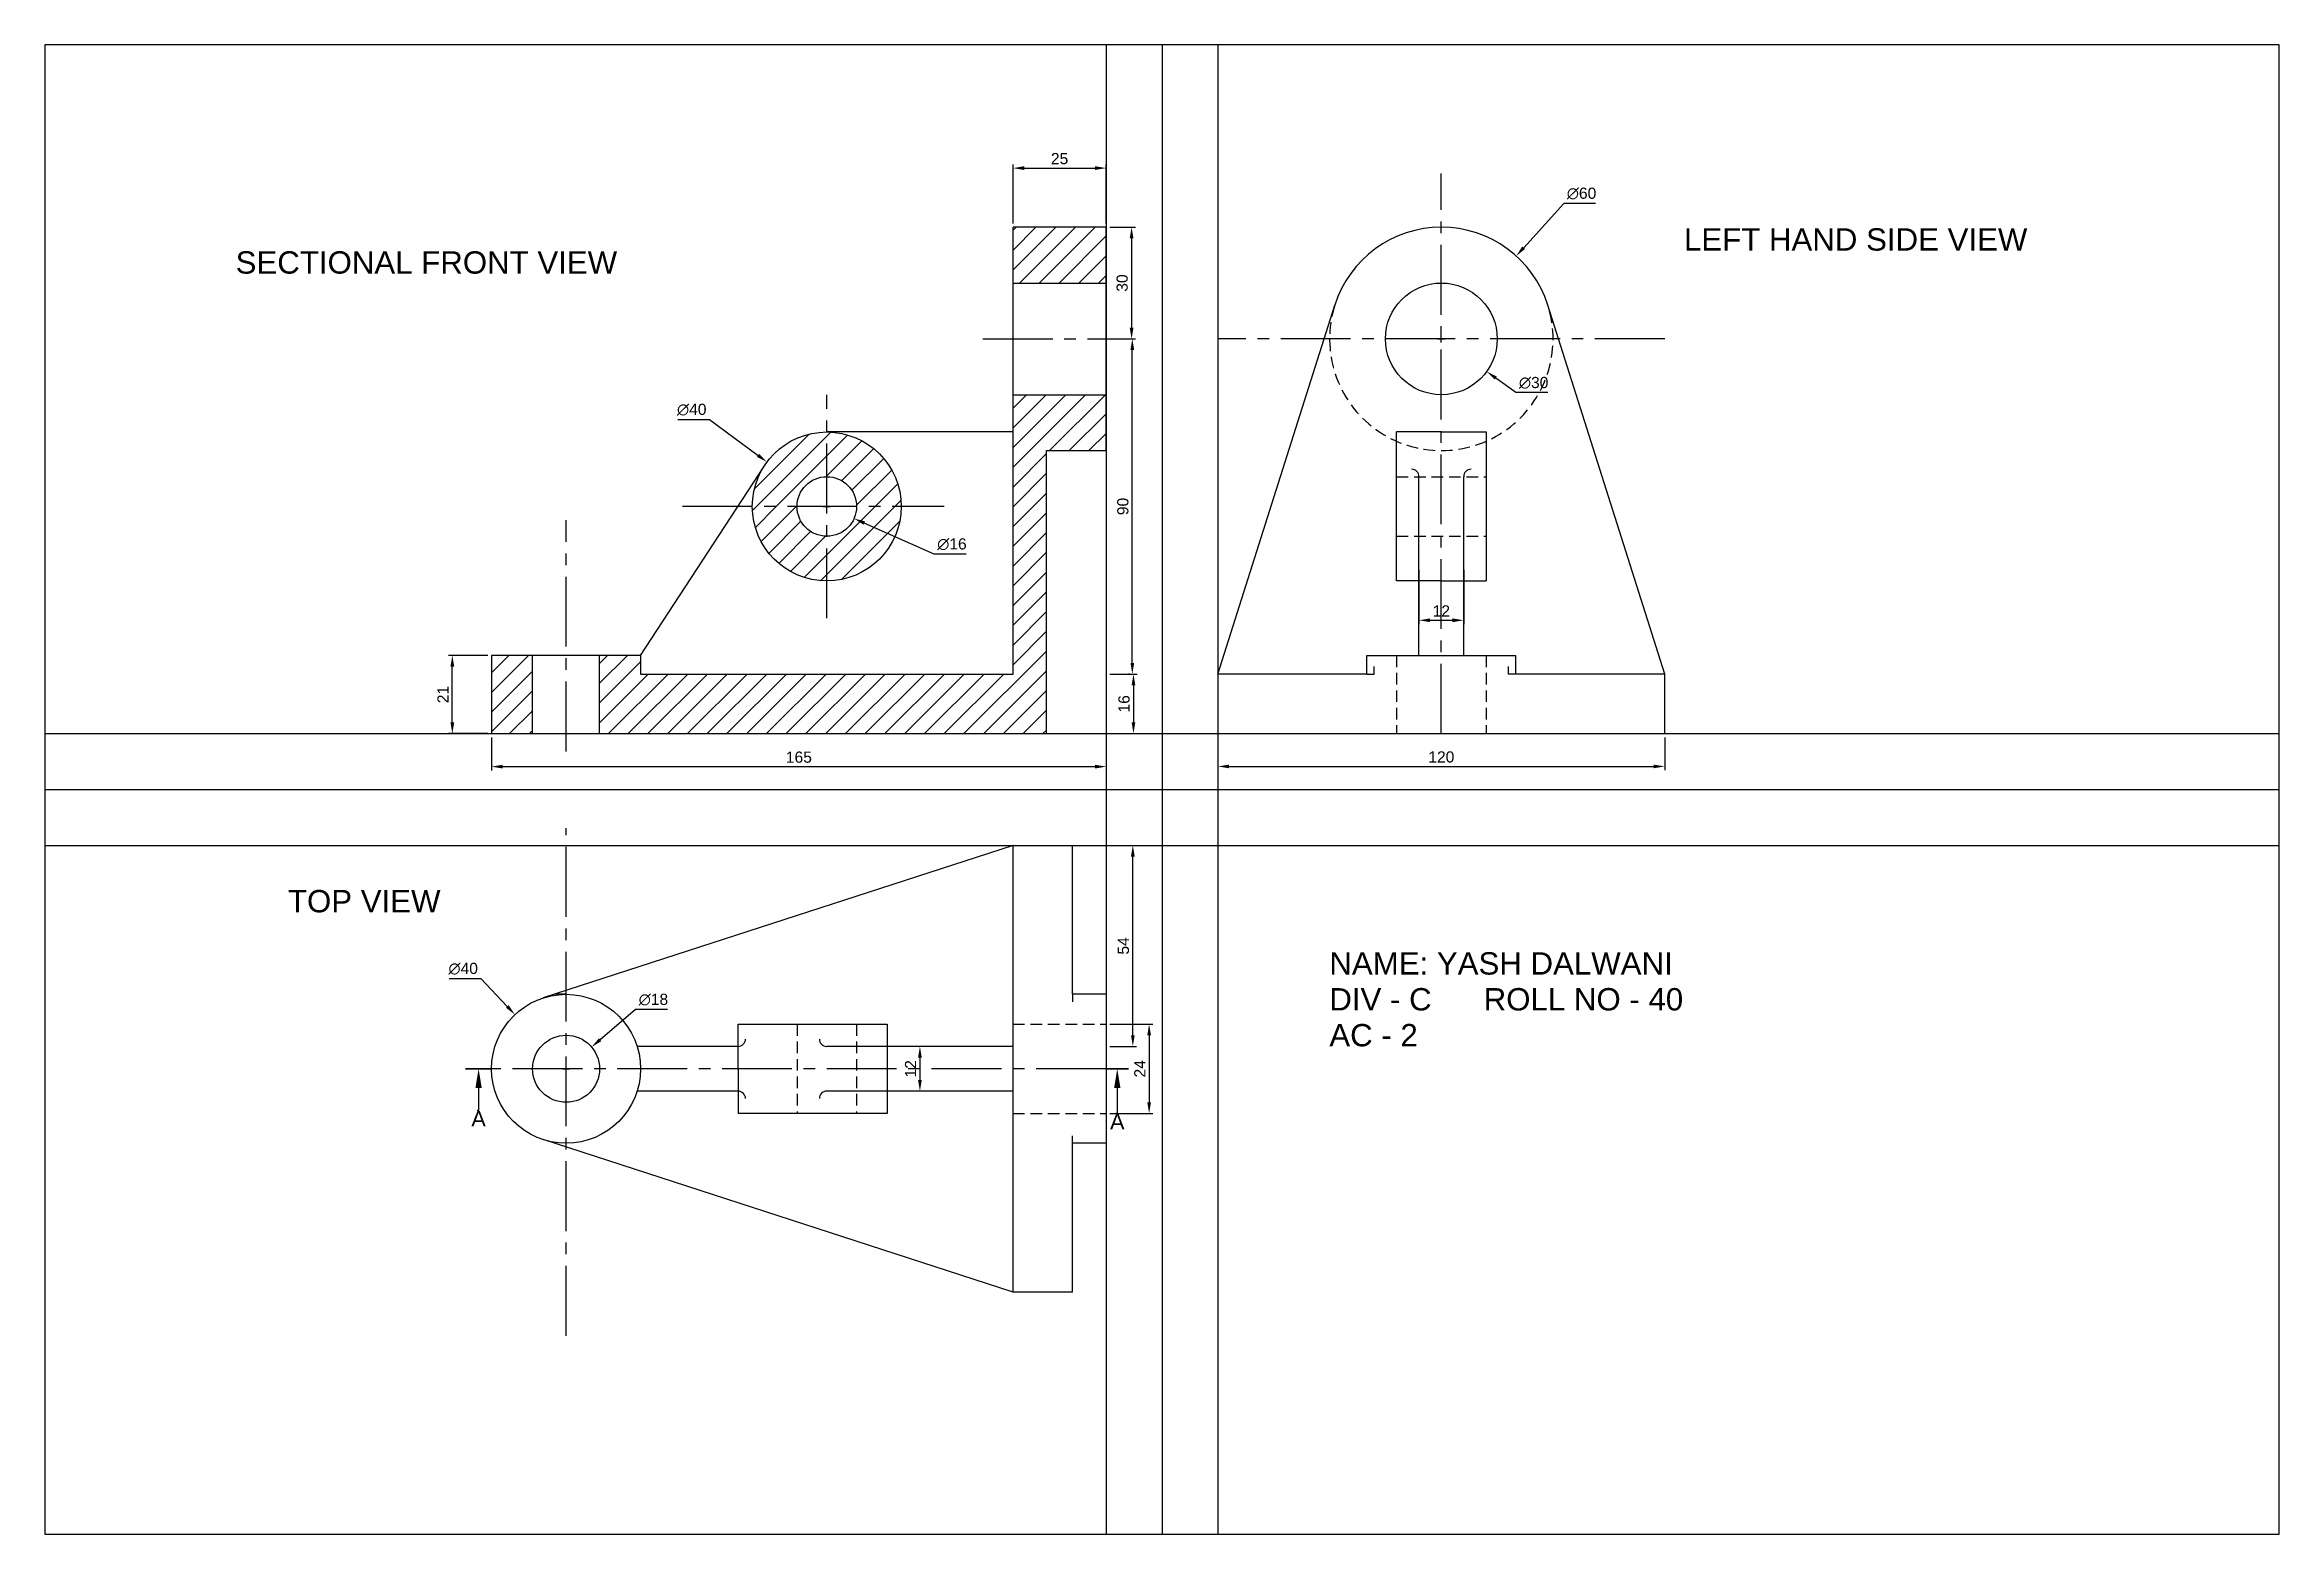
# Model space of a CAD drawing. Header units: millimetres. Extents: x 0 to 600, y 0 to 400.
import ezdxf
from ezdxf import colors
from ezdxf.entities.mleader import LeaderData, LeaderLine
from ezdxf.math import Vec2, Vec3

# ---------------------------------------------------------------- set-up
doc = ezdxf.new("R2010")
doc.units = ezdxf.units.MM
doc.header["$LTSCALE"] = 5
doc.header["$MEASUREMENT"] = 0
doc.linetypes.add('CENTER2', pattern=[1.125, 0.75, -0.125, 0.125, -0.125])
doc.linetypes.add('HIDDEN2', pattern=[0.1875, 0.125, -0.0625])
for name, color, linetype in [('Centre Line', 150, 'CENTER2'), ('Construction', 253, 'Continuous'), ('Dimension', 3, 'Continuous'), ('Hidden', 254, 'HIDDEN2')]:
    doc.layers.add(name, color=color, linetype=linetype)
doc.styles.get("Standard").update_dxf_attribs({"font": 'arial.ttf'})
doc.dimstyles.get("Standard").update_dxf_attribs({"dimtxt": 3, "dimasz": 3, "dimexe": 1, "dimexo": 1, "dimgap": 1, "dimtad": 1, "dimtoh": 1, "dimdec": 0, "dimzin": 0, "dimdsep": 46, "dimtxsty": 'Standard', "dimcen": 1, "dimadec": 0, "dimazin": 0, "dimtfac": 1, "dimtdec": 0, "dimtofl": 0, "dimtmove": 0, "dimatfit": 3, "dimfxl": 1, "dimtolj": 1, "dimtzin": 0, "dimarcsym": 0})

# ---------------------------------------------------------------- blocks, each defined once
blk = doc.blocks.new('*D3')
at = {"layer": 'Defpoints', "color": 0, "ltscale": 5, "transparency": 16777216}
for p in [(120, 215), (285, 215), (285, 206.14)]:
    blk.add_point(p, dxfattribs=at)
at = {"layer": 'Dimension', "color": 0, "lineweight": -2, "ltscale": 5, "transparency": 16777216}
for p, q in [((120, 214), (120, 205.14)), ((285, 214), (285, 205.14)), ((123, 206.14), (282, 206.14))]:
    blk.add_line(p, q, dxfattribs=at)
at = {"layer": 'Dimension', "color": 0, "ltscale": 5, "transparency": 16777216}
for points in [[(123, 206.64), (123, 205.64), (120, 206.14)], [(282, 206.64), (282, 205.64), (285, 206.14)]]:
    blk.add_solid(points, dxfattribs=at)
at = {"layer": 'Dimension', "color": 0, "ltscale": 5, "transparency": 16777216, "insert": (202.5, 208.67), "char_height": 3, "attachment_point": 5}
blk.add_mtext('\\A1;165', dxfattribs=at)
blk = doc.blocks.new('*D4')
at = {"layer": 'Defpoints', "color": 0, "ltscale": 5, "transparency": 16777216}
for p in [(285, 366.86), (260, 351), (285, 351)]:
    blk.add_point(p, dxfattribs=at)
at = {"layer": 'Dimension', "color": 0, "lineweight": -2, "ltscale": 5, "transparency": 16777216}
for p, q in [((260, 352), (260, 367.86)), ((263, 366.86), (282, 366.86)), ((285, 352), (285, 367.86))]:
    blk.add_line(p, q, dxfattribs=at)
at = {"layer": 'Dimension', "color": 0, "ltscale": 5, "transparency": 16777216}
for points in [[(263, 367.36), (263, 366.36), (260, 366.86)], [(282, 367.36), (282, 366.36), (285, 366.86)]]:
    blk.add_solid(points, dxfattribs=at)
at = {"layer": 'Dimension', "color": 0, "ltscale": 5, "transparency": 16777216, "insert": (272.5, 369.39), "char_height": 3, "attachment_point": 5}
blk.add_mtext('\\A1;25', dxfattribs=at)
blk = doc.blocks.new('*D5')
at = {"layer": 'Defpoints', "color": 0, "ltscale": 5, "transparency": 16777216}
for p in [(285, 231), (285, 215), (292.34, 215)]:
    blk.add_point(p, dxfattribs=at)
at = {"layer": 'Dimension', "color": 0, "lineweight": -2, "ltscale": 5, "transparency": 16777216}
for p, q in [((286, 231), (293.34, 231)), ((292.34, 228), (292.34, 218)), ((286, 215), (293.34, 215))]:
    blk.add_line(p, q, dxfattribs=at)
at = {"layer": 'Dimension', "color": 0, "ltscale": 5, "transparency": 16777216}
for points in [[(291.84, 228), (292.84, 228), (292.34, 231)], [(291.84, 218), (292.84, 218), (292.34, 215)]]:
    blk.add_solid(points, dxfattribs=at)
at = {"layer": 'Dimension', "color": 0, "ltscale": 5, "transparency": 16777216, "insert": (289.81, 223), "char_height": 3, "attachment_point": 5, "rotation": 90}
blk.add_mtext('\\A1;16', dxfattribs=at)
blk = doc.blocks.new('*D6')
at = {"layer": 'Defpoints', "color": 0, "ltscale": 5, "transparency": 16777216}
for p in [(292.03, 321), (292.03, 321), (292.34, 231)]:
    blk.add_point(p, dxfattribs=at)
at = {"layer": 'Dimension', "color": 0, "lineweight": -2, "ltscale": 5, "transparency": 16777216}
for p, q in [((292.03, 234), (292.03, 318)), ((291.34, 231), (291.03, 231))]:
    blk.add_line(p, q, dxfattribs=at)
at = {"layer": 'Dimension', "color": 0, "ltscale": 5, "transparency": 16777216}
for points in [[(291.53, 318), (292.53, 318), (292.03, 321)], [(291.53, 234), (292.53, 234), (292.03, 231)]]:
    blk.add_solid(points, dxfattribs=at)
at = {"layer": 'Dimension', "color": 0, "ltscale": 5, "transparency": 16777216, "insert": (289.5, 276), "char_height": 3, "attachment_point": 5, "rotation": 90}
blk.add_mtext('\\A1;90', dxfattribs=at)
blk = doc.blocks.new('*D7')
at = {"layer": 'Defpoints', "color": 0, "ltscale": 5, "transparency": 16777216}
for p in [(285, 351), (285, 321), (291.84, 321)]:
    blk.add_point(p, dxfattribs=at)
at = {"layer": 'Dimension', "color": 0, "lineweight": -2, "ltscale": 5, "transparency": 16777216}
for p, q in [((286, 351), (292.84, 351)), ((291.84, 348), (291.84, 324)), ((286, 321), (292.84, 321))]:
    blk.add_line(p, q, dxfattribs=at)
at = {"layer": 'Dimension', "color": 0, "ltscale": 5, "transparency": 16777216}
for points in [[(291.34, 348), (292.34, 348), (291.84, 351)], [(291.34, 324), (292.34, 324), (291.84, 321)]]:
    blk.add_solid(points, dxfattribs=at)
at = {"layer": 'Dimension', "color": 0, "ltscale": 5, "transparency": 16777216, "insert": (289.31, 336), "char_height": 3, "attachment_point": 5, "rotation": 90}
blk.add_mtext('\\A1;30', dxfattribs=at)
blk = doc.blocks.new('*D8')
at = {"layer": 'Defpoints', "color": 0, "ltscale": 5, "transparency": 16777216}
for p in [(109.45, 236), (120, 236), (120, 215)]:
    blk.add_point(p, dxfattribs=at)
at = {"layer": 'Dimension', "color": 0, "lineweight": -2, "ltscale": 5, "transparency": 16777216}
for p, q in [((119, 236), (108.45, 236)), ((109.45, 218), (109.45, 233)), ((119, 215), (108.45, 215))]:
    blk.add_line(p, q, dxfattribs=at)
at = {"layer": 'Dimension', "color": 0, "ltscale": 5, "transparency": 16777216}
for points in [[(108.95, 233), (109.95, 233), (109.45, 236)], [(108.95, 218), (109.95, 218), (109.45, 215)]]:
    blk.add_solid(points, dxfattribs=at)
at = {"layer": 'Dimension', "color": 0, "ltscale": 5, "transparency": 16777216, "insert": (106.94, 225.5), "char_height": 3, "attachment_point": 5, "rotation": 90}
blk.add_mtext('\\A1;21', dxfattribs=at)
blk = doc.blocks.new('*D9')
at = {"layer": 'Defpoints', "color": 0, "ltscale": 5, "transparency": 16777216}
for p in [(202.69, 279.24), (217.31, 272.76)]:
    blk.add_point(p, dxfattribs=at)
at = {"layer": 'Dimension', "color": 0, "lineweight": -2, "ltscale": 5, "transparency": 16777216}
for p, q in [((209, 276), (211, 276)), ((210, 275), (210, 277)), ((238.82, 263.23), (220.06, 271.54)), ((247.38, 263.23), (238.82, 263.23))]:
    blk.add_line(p, q, dxfattribs=at)
at = {"layer": 'Dimension', "color": 0, "ltscale": 5, "transparency": 16777216}
blk.add_solid([(220.26, 272), (219.85, 271.09), (217.31, 272.76)], dxfattribs=at)
at = {"layer": 'Dimension', "color": 0, "ltscale": 5, "transparency": 16777216, "insert": (243.6, 265.85), "char_height": 3, "attachment_point": 5}
blk.add_mtext('\\A1;∅16', dxfattribs=at)
blk = doc.blocks.new('*D10')
at = {"layer": 'Defpoints', "color": 0, "ltscale": 5, "transparency": 16777216}
for p in [(193.94, 287.92), (226.06, 264.08)]:
    blk.add_point(p, dxfattribs=at)
at = {"layer": 'Dimension', "color": 0, "lineweight": -2, "ltscale": 5, "transparency": 16777216}
for p, q in [((169.96, 299.37), (178.51, 299.37)), ((178.51, 299.37), (191.53, 289.71)), ((209, 276), (211, 276)), ((210, 275), (210, 277))]:
    blk.add_line(p, q, dxfattribs=at)
at = {"layer": 'Dimension', "color": 0, "ltscale": 5, "transparency": 16777216}
blk.add_solid([(191.83, 290.11), (191.23, 289.31), (193.94, 287.92)], dxfattribs=at)
at = {"layer": 'Dimension', "color": 0, "ltscale": 5, "transparency": 16777216, "insert": (173.74, 301.99), "char_height": 3, "attachment_point": 5}
blk.add_mtext('\\A1;∅40', dxfattribs=at)
blk = doc.blocks.new('*D11')
at = {"layer": 'Defpoints', "color": 0, "ltscale": 5, "transparency": 16777216}
for p in [(362.83, 329.77), (387.17, 312.23)]:
    blk.add_point(p, dxfattribs=at)
at = {"layer": 'Dimension', "color": 0, "lineweight": -2, "ltscale": 5, "transparency": 16777216}
for p, q in [((374, 321), (376, 321)), ((375, 320), (375, 322)), ((395.02, 306.58), (389.6, 310.48)), ((403.57, 306.58), (395.02, 306.58))]:
    blk.add_line(p, q, dxfattribs=at)
at = {"layer": 'Dimension', "color": 0, "ltscale": 5, "transparency": 16777216}
blk.add_solid([(389.9, 310.88), (389.31, 310.07), (387.17, 312.23)], dxfattribs=at)
at = {"layer": 'Dimension', "color": 0, "ltscale": 5, "transparency": 16777216, "insert": (399.79, 309.19), "char_height": 3, "attachment_point": 5}
blk.add_mtext('\\A1;∅30', dxfattribs=at)
blk = doc.blocks.new('*D12')
at = {"layer": 'Defpoints', "color": 0, "ltscale": 5, "transparency": 16777216}
for p in [(395.11, 343.27), (354.89, 298.73)]:
    blk.add_point(p, dxfattribs=at)
at = {"layer": 'Dimension', "color": 0, "lineweight": -2, "ltscale": 5, "transparency": 16777216}
for p, q in [((407.87, 357.4), (397.12, 345.49)), ((416.42, 357.4), (407.87, 357.4)), ((374, 321), (376, 321)), ((375, 320), (375, 322))]:
    blk.add_line(p, q, dxfattribs=at)
at = {"layer": 'Dimension', "color": 0, "ltscale": 5, "transparency": 16777216}
blk.add_solid([(396.74, 345.83), (397.49, 345.16), (395.11, 343.27)], dxfattribs=at)
at = {"layer": 'Dimension', "color": 0, "ltscale": 5, "transparency": 16777216, "insert": (412.65, 360.02), "char_height": 3, "attachment_point": 5}
blk.add_mtext('\\A1;∅60', dxfattribs=at)
blk = doc.blocks.new('*D13')
at = {"layer": 'Defpoints', "color": 0, "ltscale": 5, "transparency": 16777216}
for p in [(369, 260), (381, 260), (381, 245.44)]:
    blk.add_point(p, dxfattribs=at)
at = {"layer": 'Dimension', "color": 0, "lineweight": -2, "ltscale": 5, "transparency": 16777216}
for p, q in [((369, 259), (369, 244.44)), ((381, 259), (381, 244.44)), ((372, 245.44), (378, 245.44))]:
    blk.add_line(p, q, dxfattribs=at)
at = {"layer": 'Dimension', "color": 0, "ltscale": 5, "transparency": 16777216}
for points in [[(372, 245.94), (372, 244.94), (369, 245.44)], [(378, 245.94), (378, 244.94), (381, 245.44)]]:
    blk.add_solid(points, dxfattribs=at)
at = {"layer": 'Dimension', "color": 0, "ltscale": 5, "transparency": 16777216, "insert": (375, 247.95), "char_height": 3, "attachment_point": 5}
blk.add_mtext('\\A1;12', dxfattribs=at)
blk = doc.blocks.new('*D14')
at = {"layer": 'Defpoints', "color": 0, "ltscale": 5, "transparency": 16777216}
for p in [(315, 215), (435, 215), (435, 206.19)]:
    blk.add_point(p, dxfattribs=at)
at = {"layer": 'Dimension', "color": 0, "lineweight": -2, "ltscale": 5, "transparency": 16777216}
for p, q in [((315, 214), (315, 205.19)), ((435, 214), (435, 205.19)), ((318, 206.19), (432, 206.19))]:
    blk.add_line(p, q, dxfattribs=at)
at = {"layer": 'Dimension', "color": 0, "ltscale": 5, "transparency": 16777216}
for points in [[(318, 206.69), (318, 205.69), (315, 206.19)], [(432, 206.69), (432, 205.69), (435, 206.19)]]:
    blk.add_solid(points, dxfattribs=at)
at = {"layer": 'Dimension', "color": 0, "ltscale": 5, "transparency": 16777216, "insert": (375, 208.72), "char_height": 3, "attachment_point": 5}
blk.add_mtext('\\A1;120', dxfattribs=at)
blk = doc.blocks.new('*D15')
at = {"layer": 'Defpoints', "color": 0, "ltscale": 5, "transparency": 16777216}
for p in [(235, 131), (235, 119), (235, 119)]:
    blk.add_point(p, dxfattribs=at)
at = {"layer": 'Dimension', "color": 0, "lineweight": -2, "ltscale": 5, "transparency": 16777216}
blk.add_line((235, 128), (235, 122), dxfattribs=at)
at = {"layer": 'Dimension', "color": 0, "ltscale": 5, "transparency": 16777216}
for points in [[(234.5, 128), (235.5, 128), (235, 131)], [(234.5, 122), (235.5, 122), (235, 119)]]:
    blk.add_solid(points, dxfattribs=at)
at = {"layer": 'Dimension', "color": 0, "ltscale": 5, "transparency": 16777216, "insert": (232.49, 125), "char_height": 3, "attachment_point": 5, "rotation": 90}
blk.add_mtext('\\A1;12', dxfattribs=at)
blk = doc.blocks.new('*D18')
at = {"layer": 'Defpoints', "color": 0, "ltscale": 5, "transparency": 16777216}
for p in [(285, 185), (292.17, 185), (285, 131)]:
    blk.add_point(p, dxfattribs=at)
at = {"layer": 'Dimension', "color": 0, "lineweight": -2, "ltscale": 5, "transparency": 16777216}
for p, q in [((286, 185), (293.17, 185)), ((292.17, 134), (292.17, 182)), ((286, 131), (293.17, 131))]:
    blk.add_line(p, q, dxfattribs=at)
at = {"layer": 'Dimension', "color": 0, "ltscale": 5, "transparency": 16777216}
for points in [[(291.67, 182), (292.67, 182), (292.17, 185)], [(291.67, 134), (292.67, 134), (292.17, 131)]]:
    blk.add_solid(points, dxfattribs=at)
at = {"layer": 'Dimension', "color": 0, "ltscale": 5, "transparency": 16777216, "insert": (289.64, 158), "char_height": 3, "attachment_point": 5, "rotation": 90}
blk.add_mtext('\\A1;54', dxfattribs=at)
blk = doc.blocks.new('*D19')
at = {"layer": 'Defpoints', "color": 0, "ltscale": 5, "transparency": 16777216}
for p in [(285, 137), (285, 113), (296.55, 113)]:
    blk.add_point(p, dxfattribs=at)
at = {"layer": 'Dimension', "color": 0, "lineweight": -2, "ltscale": 5, "transparency": 16777216}
for p, q in [((286, 137), (297.55, 137)), ((296.55, 134), (296.55, 116)), ((286, 113), (297.55, 113))]:
    blk.add_line(p, q, dxfattribs=at)
at = {"layer": 'Dimension', "color": 0, "ltscale": 5, "transparency": 16777216}
for points in [[(296.05, 134), (297.05, 134), (296.55, 137)], [(296.05, 116), (297.05, 116), (296.55, 113)]]:
    blk.add_solid(points, dxfattribs=at)
at = {"layer": 'Dimension', "color": 0, "ltscale": 5, "transparency": 16777216, "insert": (294.04, 125), "char_height": 3, "attachment_point": 5, "rotation": 90}
blk.add_mtext('\\A1;24', dxfattribs=at)
blk = doc.blocks.new('*D20')
at = {"layer": 'Defpoints', "color": 0, "ltscale": 5, "transparency": 16777216}
for p in [(146.84, 130.85), (133.16, 119.15)]:
    blk.add_point(p, dxfattribs=at)
at = {"layer": 'Dimension', "color": 0, "lineweight": -2, "ltscale": 5, "transparency": 16777216}
for p, q in [((158.67, 140.95), (149.12, 132.8)), ((167.23, 140.95), (158.67, 140.95)), ((140, 124), (140, 126)), ((139, 125), (141, 125))]:
    blk.add_line(p, q, dxfattribs=at)
at = {"layer": 'Dimension', "color": 0, "ltscale": 5, "transparency": 16777216}
blk.add_solid([(148.8, 133.18), (149.45, 132.42), (146.84, 130.85)], dxfattribs=at)
at = {"layer": 'Dimension', "color": 0, "ltscale": 5, "transparency": 16777216, "insert": (163.45, 143.57), "char_height": 3, "attachment_point": 5}
blk.add_mtext('\\A1;∅18', dxfattribs=at)
blk = doc.blocks.new('*D21')
at = {"layer": 'Defpoints', "color": 0, "ltscale": 5, "transparency": 16777216}
for p in [(126.28, 139.55), (153.72, 110.45)]:
    blk.add_point(p, dxfattribs=at)
at = {"layer": 'Dimension', "color": 0, "lineweight": -2, "ltscale": 5, "transparency": 16777216}
for p, q in [((108.59, 149.25), (117.14, 149.25)), ((117.14, 149.25), (124.22, 141.74)), ((140, 124), (140, 126)), ((139, 125), (141, 125))]:
    blk.add_line(p, q, dxfattribs=at)
at = {"layer": 'Dimension', "color": 0, "ltscale": 5, "transparency": 16777216}
blk.add_solid([(124.59, 142.08), (123.86, 141.39), (126.28, 139.55)], dxfattribs=at)
at = {"layer": 'Dimension', "color": 0, "ltscale": 5, "transparency": 16777216, "insert": (112.37, 151.87), "char_height": 3, "attachment_point": 5}
blk.add_mtext('\\A1;∅40', dxfattribs=at)

msp = doc.modelspace()

# ---------------------------------------------------------------- hatches: boundary and pattern name
at = {"ltscale": 5}
h = msp.add_hatch(dxfattribs=at)
h.set_pattern_fill('ANSI31', color=256, scale=30)
h.paths.add_polyline_path([(269, 291), (285, 291), (285, 306), (260, 306), (260, 231), (160, 231), (160, 236), (149, 236), (149, 215), (269, 215)])
h.paths.add_polyline_path([(131, 236), (120, 236), (120, 215), (131, 215)])
h.paths.add_polyline_path([(285, 351), (260, 351), (260, 336), (285, 336)])
h.paths.add_polyline_path([(210, 296), (210, 284, -0.411275), (218, 276.08), (230, 276.08, 0.413037)], flags=0)
h.paths.add_polyline_path([(210, 268, -0.417158), (202, 276.08), (190, 276.08, 0.001004), (190, 276, 0.414214), (210, 256)], flags=0)
h.paths.add_polyline_path([(260, 296), (210, 296, -0.413037), (230, 276.08), (218, 276.08), (210, 276.08), (210, 256, -0.415391), (190, 276.08), (186.17, 276.08), (160, 236), (160, 231), (260, 231)], flags=16)
h.paths.add_polyline_path([(210, 284), (210, 296, 0.413037), (190, 276.08), (202, 276.08, -0.411275)], flags=0)
h.paths.add_polyline_path([(260, 296), (210, 296, -0.413037), (230, 276.08), (210, 276.08), (210, 256, -0.415391), (190, 276.08), (186.17, 276.08), (160, 236), (160, 231), (260, 231)], flags=0)
h.paths.add_polyline_path([(230, 276, 0.001004), (230, 276.08), (218, 276.08, -0.002511), (218, 276, -0.414214), (210, 268), (210, 256, 0.414214)], flags=0)
edge = h.paths.add_edge_path()
edge.add_line((210, 276.08), (210, 268))
edge.add_arc((210, 276), 8, 179.42455, 270, ccw=False)
edge.add_line((202, 276.08), (186.17, 276.08))
edge.add_line((186.17, 276.08), (160, 236))
edge.add_line((160, 236), (160, 231))
edge.add_line((160, 231), (260, 231))
edge.add_line((260, 231), (260, 296))
edge.add_line((260, 296), (210, 296))
edge.add_arc((210, 276), 20, 0.23018, 90, ccw=False)
edge.add_line((230, 276.08), (210, 276.08))
h = msp.add_hatch(dxfattribs=at)
h.set_pattern_fill('ANSI31', color=256, scale=30)
h.paths.add_polyline_path([(210, 296, 0.413037), (190, 276.08), (202, 276.08, -0.411275), (210, 284)], flags=17)
h.paths.add_polyline_path([(210, 296), (210, 284, -0.411275), (218, 276.08), (230, 276.08, 0.413037)], flags=17)
h.paths.add_polyline_path([(230, 276, 0.001004), (230, 276.08), (218, 276.08, -0.002511), (218, 276, -0.414214), (210, 268), (210, 256, 0.414214)], flags=16)

# ---------------------------------------------------------------- linework, layer by layer
for p, q in [((300, 400), (300, 0)), ((0, 200), (600, 200))]:
    msp.add_line(p, q)
for p, q in [((285, 351), (260, 351)), ((260, 231), (260, 351)), ((285, 291), (285, 351)), ((260, 336), (285, 336)), ((315, 231), (346.4, 330.07)), ((435, 231), (403.6, 330.07)), ((260, 306), (285, 306)), ((260, 296), (210, 296)), ((375, 296), (363, 296)), ((363, 256), (363, 296)), ((375, 296), (387, 296)), ((387, 296), (387, 256)), ((269, 215), (269, 291)), ((269, 291), (285, 291)), ((160, 236), (193.25, 286.93)), ((367, 286), (367, 286)), ((369, 236), (369, 284)), ((369, 284), (369, 284)), ((381, 236), (381, 284)), ((381, 284), (381, 284)), ((383, 286), (383, 286)), ((375, 256), (363, 256)), ((375, 256), (387, 256)), ((120, 236), (120, 215)), ((160, 236), (120, 236)), ((131, 215), (131, 236)), ((149, 215), (149, 236)), ((160, 236), (160, 231)), ((355, 231), (355, 236)), ((355, 236), (395, 236)), ((395, 231), (395, 236)), ((160, 231), (260, 231)), ((315, 231), (315, 215)), ((355, 231), (315, 231)), ((355, 231), (357, 231)), ((357, 231), (357, 233)), ((393, 231), (393, 233)), ((395, 231), (393, 231)), ((435, 231), (395, 231)), ((435, 215), (435, 231)), ((120, 215), (269, 215)), ((315, 215), (435, 215)), ((260, 185), (133.82, 144.02)), ((260, 65), (260, 185)), ((260, 185), (276, 185)), ((276, 145), (276, 185)), ((285, 145), (276, 145)), ((276, 145), (276, 143)), ((285, 145), (285, 105)), ((186.17, 125), (186.17, 137)), ((186.17, 137), (226.17, 137)), ((188.17, 133), (188.17, 133)), ((208, 133), (208, 133)), ((226.17, 137), (226.17, 113)), ((186.17, 131), (159.08, 131)), ((186.17, 131), (186.17, 131)), ((260, 131), (210, 131)), ((210, 131), (210, 131)), ((186.17, 125), (186.17, 113)), ((186.17, 119), (159.08, 119)), ((186.17, 119), (186.17, 119)), ((188.17, 117), (188.17, 117)), ((208, 117), (208, 117)), ((260, 119), (210, 119)), ((210, 119), (210, 119)), ((226.17, 113), (186.17, 113)), ((260, 65), (133.82, 105.98)), ((276, 105), (276, 107)), ((276, 65), (276, 105)), ((285, 105), (276, 105)), ((276, 65), (260, 65))]:
    msp.add_line(p, q, dxfattribs=at)
at = {"lineweight": 35, "ltscale": 5}
for p, q in [((120, 125), (113, 125)), ((285, 125), (290.97, 125))]:
    msp.add_line(p, q, dxfattribs=at)
msp.add_lwpolyline([(0, 0), (600, 0), (600, 400), (0, 400)], close=True)
at = {"ltscale": 5}
for centre, radius in [((375, 321), 15), ((210, 276), 20), ((210, 276), 8), ((140, 125), 20), ((140, 125), 9)]:
    msp.add_circle(centre, radius, dxfattribs=at)
for centre, radius, start, end in [((375, 321), 30, 17.58795, 162.41205), ((367, 284), 2, 0, 90), ((383, 284), 2, 90, 180), ((186.17, 133), 2, 270, 0), ((210, 133), 2, 180, 270), ((186.17, 117), 2, 0, 90), ((210, 117), 2, 90, 180)]:
    msp.add_arc(centre, radius, start, end, dxfattribs=at)
at = {"layer": 'Centre Line', "ltscale": 5}
for p, q in [((375, 215), (375, 365.42)), ((251.9, 321), (292.03, 321)), ((435, 321), (315, 321)), ((210, 246), (210, 306)), ((171.28, 276.08), (241.55, 276.08)), ((140, 210.23), (140, 272.29)), ((140, 53.32), (140, 189.63)), ((140, 145), (136.83, 145)), ((285, 125), (120, 125))]:
    msp.add_line(p, q, dxfattribs=at)
at = {"layer": 'Construction'}
for p, q in [((285, 400), (285, 0)), ((315, 400), (315, 0)), ((0, 215), (600, 215)), ((0, 185), (600, 185))]:
    msp.add_line(p, q, dxfattribs=at)
at = {"layer": 'Hidden', "ltscale": 5}
for p, q in [((363, 284), (387, 284)), ((363, 268), (387, 268)), ((363, 236), (363, 215)), ((387, 236), (387, 215)), ((202, 137), (202, 113)), ((218, 137), (218, 113)), ((260, 137), (285, 137)), ((260, 113), (285, 113))]:
    msp.add_line(p, q, dxfattribs=at)
msp.add_arc((375, 321), 30, 162.41205, 17.58795, dxfattribs=at)

# ---------------------------------------------------------------- texts
at = {"ltscale": 5}
for s, p in [('LEFT HAND SIDE VIEW', (440.15, 344.7)), ('SECTIONAL FRONT VIEW', (51.27, 338.52)), ('TOP VIEW', (65.31, 167.02)), ('NAME: YASH DALWANI', (344.93, 150.3)), ('DIV - C      ROLL NO - 40', (344.93, 140.67)), ('AC - 2', (344.93, 131.03))]:
    msp.add_text(s, height=6, dxfattribs=at).set_placement(p)

# ---------------------------------------------------------------- dimensions: what is measured, and where the dimension line sits
at = {"layer": 'Dimension', "ltscale": 5}
for base, p1, p2, picture, middle in [((285, 366.86), (260, 351), (285, 351), '*D4', (272.5, 369.39)), ((381, 245.44), (369, 260), (381, 260), '*D13', (375, 247.95)), ((285, 206.14), (120, 215), (285, 215), '*D3', (202.5, 208.67)), ((435, 206.19), (315, 215), (435, 215), '*D14', (375, 208.72))]:
    dim = msp.add_linear_dim(base=base, p1=p1, p2=p2, dimstyle='Standard', dxfattribs=at)
    dim.commit()
    dim.dimension.update_dxf_attribs({"geometry": picture, "text_midpoint": middle})
for p1, p2, picture, middle in [((354.89, 298.73), (395.11, 343.27), '*D12', (412.65, 357.4)), ((362.83, 329.77), (387.17, 312.23), '*D11', (399.79, 306.58)), ((226.06, 264.08), (193.94, 287.92), '*D10', (173.74, 299.37)), ((202.69, 279.24), (217.31, 272.76), '*D9', (243.6, 263.23)), ((153.72, 110.45), (126.28, 139.55), '*D21', (112.37, 149.25)), ((133.16, 119.15), (146.84, 130.85), '*D20', (163.45, 140.95))]:
    dim = msp.add_diameter_dim_2p(p1=p1, p2=p2, dimstyle='Standard', dxfattribs=at)
    dim.commit()
    dim.dimension.update_dxf_attribs({"geometry": picture, "text_midpoint": middle, "dimtype": 163})
for base, p1, p2, picture, middle in [((291.84, 321), (285, 351), (285, 321), '*D7', (289.31, 336)), ((292.03, 321), (292.34, 231), (292.03, 321), '*D6', (289.5, 276)), ((109.45, 236), (120, 215), (120, 236), '*D8', (106.94, 225.5)), ((292.34, 215), (285, 231), (285, 215), '*D5', (289.81, 223)), ((292.17, 185), (285, 131), (285, 185), '*D18', (289.64, 158)), ((235, 119), (235, 131), (235, 119), '*D15', (232.49, 125))]:
    dim = msp.add_linear_dim(base=base, p1=p1, p2=p2, angle=90, dimstyle='Standard', dxfattribs=at)
    dim.commit()
    dim.dimension.update_dxf_attribs({"geometry": picture, "text_midpoint": middle})
dim = msp.add_linear_dim(base=(296.55, 113), p1=(285, 137), p2=(285, 113), angle=90, dimstyle='Standard', dxfattribs=at)
dim.commit()
dim.dimension.update_dxf_attribs({"geometry": '*D19', "text_midpoint": (296.55, 125), "dimtype": 160})

# ---------------------------------------------------------------- leaders
at = {"ltscale": 5}
ml = msp.add_multileader_mtext('Standard', dxfattribs=at)
ml.set_content('A', color=256)
ml.set_leader_properties()
ml.build(insert=Vec2(0, 0))
ml.multileader.update_dxf_attribs({"text_attachment_direction": 1, "dogleg_length": 0.36, "arrow_head_size": 5.18})
ctx = ml.context
ctx.base_point, ctx.char_height, ctx.arrow_head_size, ctx.landing_gap_size, ctx.plane_origin = Vec3(116.5, 109.43), 4.18, 5.18, 0.09, Vec3(116.5, 125)
ctx.text_align_type = 1
notes = []
notes.append((ctx, [(0, (1, 1, 0), (116.5, 113.79), (-1, 0), 0.36, [(0, [(116.5, 125)], 0, [])])]))
ctx.mtext.insert, ctx.mtext.alignment, ctx.mtext.flow_direction = Vec3(116.5, 113.7), 2, 5
ml = msp.add_multileader_mtext('Standard', dxfattribs=at)
ml.set_content('A', color=256)
ml.set_leader_properties()
ml.build(insert=Vec2(0, 0))
ml.multileader.update_dxf_attribs({"text_attachment_direction": 1, "dogleg_length": 0.36, "arrow_head_size": 5.18})
ctx = ml.context
ctx.base_point, ctx.char_height, ctx.arrow_head_size, ctx.landing_gap_size, ctx.plane_origin = Vec3(287.99, 108.64), 4.18, 5.18, 0.09, Vec3(287.99, 125)
ctx.text_align_type = 1
notes.append((ctx, [(0, (1, 1, 0), (287.99, 113), (-1, 0), 0.36, [(0, [(287.99, 125)], 0, [])])]))
ctx.mtext.insert, ctx.mtext.alignment, ctx.mtext.flow_direction = Vec3(287.99, 112.91), 2, 5
for ctx, leaders in notes:
    for number, flags, end, landing, length, lines in leaders:
        leader = LeaderData()
        leader.index, (leader.has_last_leader_line, leader.has_dogleg_vector, leader.attachment_direction) = number, flags
        leader.last_leader_point, leader.dogleg_vector, leader.dogleg_length = Vec3(end), Vec3(landing), length
        for number, points, colour, breaks in lines:
            line = LeaderLine()
            line.index, line.vertices, line.color, line.breaks = number, Vec3.list(points), colors.encode_raw_color(colour), breaks
            leader.lines.append(line)
        ctx.leaders.append(leader)

doc.saveas('drawing.dxf')
